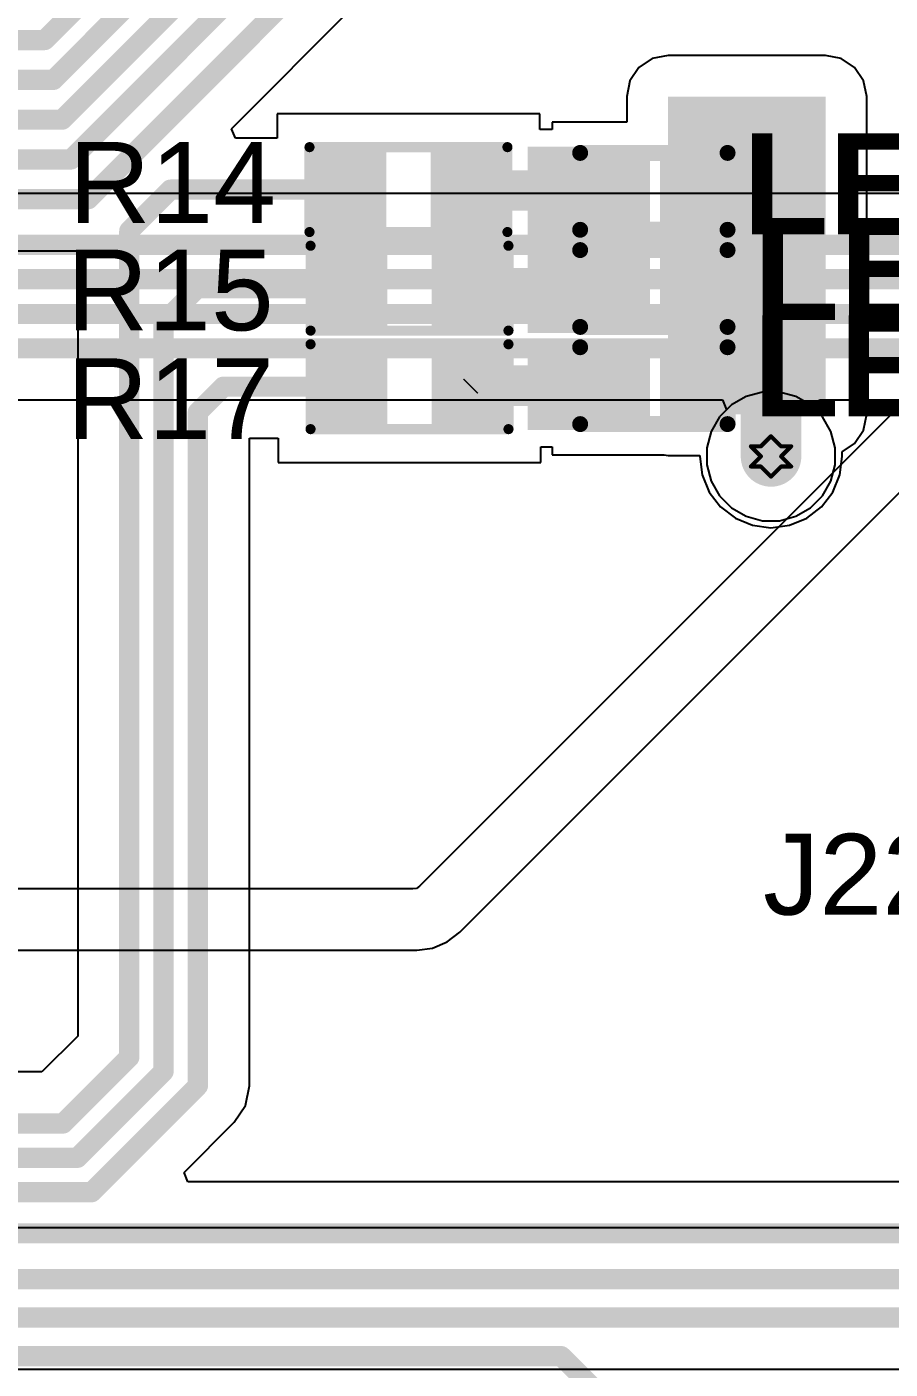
# Model space of a CAD drawing. Header units: inches. Extents: x -3 to 5437, y -3 to 5435.
# Drawn here: x 119.21 to 130.07, y 47.03 to 63.9 of the extents above; entities that cross this region are included whole.
import ezdxf

# ---------------------------------------------------------------- set-up
doc = ezdxf.new("R2010")
doc.units = ezdxf.units.IN
for name, color, linetype in [('Bottom Layer', 5, 'Continuous'), ('Bottom Solder', 6, 'Continuous'), ('Drill Drawing', 1, 'Continuous'), ('GND', 16, 'Continuous'), ('PWR', 76, 'Continuous'), ('Top Layer', 1, 'Continuous'), ('Top Overlay', 2, 'Continuous'), ('Top Paste', 8, 'Continuous'), ('Top Solder', 216, 'Continuous'), ('Via Holes', 16, 'Continuous')]:
    doc.layers.add(name, color=color, linetype=linetype)
doc.styles.add('Arial', font='', dxfattribs={"height": 0.2})
doc.styles.add('Arial_Bold', font='', dxfattribs={"height": 0.2})
doc.styles.get('Arial').set_extended_font_data('Arial')
doc.styles.get('Arial_Bold').set_extended_font_data('Arial', bold=True)

# ---------------------------------------------------------------- blocks, each defined once
blk = doc.blocks.new('RES_0603_449')
at = {"layer": 'Top Layer'}
for points in [[(-0.381, 0.4445), (-0.381, -0.4445), (-1.143, -0.4445), (-1.143, 0.4445)], [(1.143, 0.4445), (1.143, -0.4445), (0.381, -0.4445), (0.381, 0.4445)]]:
    blk.add_hatch(color=1, dxfattribs=at).paths.add_polyline_path(points)
at = {"layer": 'Top Paste'}
for points in [[(-0.381, 0.4445), (-0.381, -0.4445), (-1.143, -0.4445), (-1.143, 0.4445)], [(1.143, 0.4445), (1.143, -0.4445), (0.381, -0.4445), (0.381, 0.4445)]]:
    blk.add_hatch(color=8, dxfattribs=at).paths.add_polyline_path(points)
at = {"layer": 'Top Solder'}
for points in [[(-0.2794, 0.5461), (-0.2794, -0.5461), (-1.2446, -0.5461), (-1.2446, 0.5461)], [(1.2446, 0.5461), (1.2446, -0.5461), (0.2794, -0.5461), (0.2794, 0.5461)]]:
    blk.add_hatch(color=216, dxfattribs=at).paths.add_polyline_path(points)
at = {"layer": 'Top Overlay'}
for points in [[(-1.2446, 0.5334, 0.127, 0.127, 0), (1.2446, 0.5334, 0.127, 0.127, 0)], [(-1.2446, -0.5334, 0.127, 0.127, 0), (-1.2446, 0.5334, 0.127, 0.127, 0)], [(1.2446, -0.5334, 0.127, 0.127, 0), (1.2446, 0.5334, 0.127, 0.127, 0)], [(-1.2446, -0.5334, 0.127, 0.127, 0), (1.2446, -0.5334, 0.127, 0.127, 0)]]:
    blk.add_lwpolyline(points, format="xyseb", dxfattribs=at)
for points in [[(-1.27635, 0.5334, 0.0635, 0.0635, 1), (-1.21285, 0.5334, 0.0635, 0.0635, 1)], [(-1.27635, 0.5334, 0.0635, 0.0635, 1), (-1.21285, 0.5334, 0.0635, 0.0635, 1)], [(1.21285, 0.5334, 0.0635, 0.0635, 1), (1.27635, 0.5334, 0.0635, 0.0635, 1)], [(1.21285, 0.5334, 0.0635, 0.0635, 1), (1.27635, 0.5334, 0.0635, 0.0635, 1)], [(-1.27635, -0.5334, 0.0635, 0.0635, 1), (-1.21285, -0.5334, 0.0635, 0.0635, 1)], [(-1.27635, -0.5334, 0.0635, 0.0635, 1), (-1.21285, -0.5334, 0.0635, 0.0635, 1)], [(1.21285, -0.5334, 0.0635, 0.0635, 1), (1.27635, -0.5334, 0.0635, 0.0635, 1)], [(1.21285, -0.5334, 0.0635, 0.0635, 1), (1.27635, -0.5334, 0.0635, 0.0635, 1)]]:
    blk.add_lwpolyline(points, format="xyseb", close=True, dxfattribs=at)
blk = doc.blocks.new('RES_0603_451')
at = {"layer": 'Top Layer'}
for points in [[(-0.381, 0.4445), (-0.381, -0.4445), (-1.143, -0.4445), (-1.143, 0.4445)], [(1.143, 0.4445), (1.143, -0.4445), (0.381, -0.4445), (0.381, 0.4445)]]:
    blk.add_hatch(color=1, dxfattribs=at).paths.add_polyline_path(points)
at = {"layer": 'Top Paste'}
for points in [[(-0.381, 0.4445), (-0.381, -0.4445), (-1.143, -0.4445), (-1.143, 0.4445)], [(1.143, 0.4445), (1.143, -0.4445), (0.381, -0.4445), (0.381, 0.4445)]]:
    blk.add_hatch(color=8, dxfattribs=at).paths.add_polyline_path(points)
at = {"layer": 'Top Solder'}
for points in [[(-0.2794, 0.5461), (-0.2794, -0.5461), (-1.2446, -0.5461), (-1.2446, 0.5461)], [(1.2446, 0.5461), (1.2446, -0.5461), (0.2794, -0.5461), (0.2794, 0.5461)]]:
    blk.add_hatch(color=216, dxfattribs=at).paths.add_polyline_path(points)
at = {"layer": 'Top Overlay'}
for points in [[(-1.2446, -0.5334, 0.127, 0.127, 0), (-1.2446, 0.5334, 0.127, 0.127, 0)], [(-1.2446, 0.5334, 0.127, 0.127, 0), (1.2446, 0.5334, 0.127, 0.127, 0)], [(1.2446, -0.5334, 0.127, 0.127, 0), (1.2446, 0.5334, 0.127, 0.127, 0)], [(-1.2446, -0.5334, 0.127, 0.127, 0), (1.2446, -0.5334, 0.127, 0.127, 0)]]:
    blk.add_lwpolyline(points, format="xyseb", dxfattribs=at)
for points in [[(-1.27635, 0.5334, 0.0635, 0.0635, 1), (-1.21285, 0.5334, 0.0635, 0.0635, 1)], [(-1.27635, 0.5334, 0.0635, 0.0635, 1), (-1.21285, 0.5334, 0.0635, 0.0635, 1)], [(1.21285, 0.5334, 0.0635, 0.0635, 1), (1.27635, 0.5334, 0.0635, 0.0635, 1)], [(1.21285, 0.5334, 0.0635, 0.0635, 1), (1.27635, 0.5334, 0.0635, 0.0635, 1)], [(-1.27635, -0.5334, 0.0635, 0.0635, 1), (-1.21285, -0.5334, 0.0635, 0.0635, 1)], [(-1.27635, -0.5334, 0.0635, 0.0635, 1), (-1.21285, -0.5334, 0.0635, 0.0635, 1)], [(1.21285, -0.5334, 0.0635, 0.0635, 1), (1.27635, -0.5334, 0.0635, 0.0635, 1)], [(1.21285, -0.5334, 0.0635, 0.0635, 1), (1.27635, -0.5334, 0.0635, 0.0635, 1)]]:
    blk.add_lwpolyline(points, format="xyseb", close=True, dxfattribs=at)
blk = doc.blocks.new('RES_0603_452')
at = {"layer": 'Top Layer'}
for points in [[(-0.381, 0.4445), (-0.381, -0.4445), (-1.143, -0.4445), (-1.143, 0.4445)], [(1.143, 0.4445), (1.143, -0.4445), (0.381, -0.4445), (0.381, 0.4445)]]:
    blk.add_hatch(color=1, dxfattribs=at).paths.add_polyline_path(points)
at = {"layer": 'Top Paste'}
for points in [[(-0.381, 0.4445), (-0.381, -0.4445), (-1.143, -0.4445), (-1.143, 0.4445)], [(1.143, 0.4445), (1.143, -0.4445), (0.381, -0.4445), (0.381, 0.4445)]]:
    blk.add_hatch(color=8, dxfattribs=at).paths.add_polyline_path(points)
at = {"layer": 'Top Solder'}
for points in [[(-0.2794, 0.5461), (-0.2794, -0.5461), (-1.2446, -0.5461), (-1.2446, 0.5461)], [(1.2446, 0.5461), (1.2446, -0.5461), (0.2794, -0.5461), (0.2794, 0.5461)]]:
    blk.add_hatch(color=216, dxfattribs=at).paths.add_polyline_path(points)
at = {"layer": 'Top Overlay'}
for points in [[(-1.2446, -0.5334, 0.127, 0.127, 0), (-1.2446, 0.5334, 0.127, 0.127, 0)], [(-1.2446, 0.5334, 0.127, 0.127, 0), (1.2446, 0.5334, 0.127, 0.127, 0)], [(1.2446, -0.5334, 0.127, 0.127, 0), (1.2446, 0.5334, 0.127, 0.127, 0)], [(-1.2446, -0.5334, 0.127, 0.127, 0), (1.2446, -0.5334, 0.127, 0.127, 0)]]:
    blk.add_lwpolyline(points, format="xyseb", dxfattribs=at)
for points in [[(-1.27635, 0.5334, 0.0635, 0.0635, 1), (-1.21285, 0.5334, 0.0635, 0.0635, 1)], [(-1.27635, 0.5334, 0.0635, 0.0635, 1), (-1.21285, 0.5334, 0.0635, 0.0635, 1)], [(1.21285, 0.5334, 0.0635, 0.0635, 1), (1.27635, 0.5334, 0.0635, 0.0635, 1)], [(1.21285, 0.5334, 0.0635, 0.0635, 1), (1.27635, 0.5334, 0.0635, 0.0635, 1)], [(-1.27635, -0.5334, 0.0635, 0.0635, 1), (-1.21285, -0.5334, 0.0635, 0.0635, 1)], [(-1.27635, -0.5334, 0.0635, 0.0635, 1), (-1.21285, -0.5334, 0.0635, 0.0635, 1)], [(1.21285, -0.5334, 0.0635, 0.0635, 1), (1.27635, -0.5334, 0.0635, 0.0635, 1)], [(1.21285, -0.5334, 0.0635, 0.0635, 1), (1.27635, -0.5334, 0.0635, 0.0635, 1)]]:
    blk.add_lwpolyline(points, format="xyseb", close=True, dxfattribs=at)
blk = doc.blocks.new('LED_0402_466')
at = {"layer": 'Top Layer'}
for points in [[(-0.785, 0.36), (-0.165, 0.36), (-0.165, -0.36), (-0.785, -0.36)], [(0.165, 0.36), (0.785, 0.36), (0.785, -0.36), (0.165, -0.36)]]:
    blk.add_hatch(color=1, dxfattribs=at).paths.add_polyline_path(points)
at = {"layer": 'Top Overlay'}
blk.add_hatch(color=2, dxfattribs=at).paths.add_polyline_path([(0.94, -0.56), (1.6, -0.56), (1.6, 0.558), (0.94, 0.558)])
at = {"layer": 'Top Paste'}
for points in [[(-0.785, 0.36), (-0.165, 0.36), (-0.165, -0.36), (-0.785, -0.36)], [(0.165, 0.36), (0.785, 0.36), (0.785, -0.36), (0.165, -0.36)]]:
    blk.add_hatch(color=8, dxfattribs=at).paths.add_polyline_path(points)
at = {"layer": 'Top Solder'}
for points in [[(-0.887, 0.462), (-0.063, 0.462), (-0.063, -0.462), (-0.887, -0.462)], [(0.063, 0.462), (0.887, 0.462), (0.887, -0.462), (0.063, -0.462)]]:
    blk.add_hatch(color=216, dxfattribs=at).paths.add_polyline_path(points)
at = {"layer": 'Top Overlay'}
for points in [[(-0.914, 0.483, 0.2, 0.2, 0), (-0.914, -0.483, 0.2, 0.2, 0)], [(0.94, 0.483, 0.2, 0.2, 0), (-0.914, 0.483, 0.2, 0.2, 0)], [(0.94, 0.483, 0.2, 0.2, 0), (0.94, -0.483, 0.2, 0.2, 0)], [(0.94, -0.483, 0.2, 0.2, 0), (-0.914, -0.483, 0.2, 0.2, 0)]]:
    blk.add_lwpolyline(points, format="xyseb", dxfattribs=at)
for points in [[(-0.964, 0.483, 0.1, 0.1, 1), (-0.864, 0.483, 0.1, 0.1, 1)], [(-0.964, 0.483, 0.1, 0.1, 1), (-0.864, 0.483, 0.1, 0.1, 1)], [(0.89, 0.483, 0.1, 0.1, 1), (0.99, 0.483, 0.1, 0.1, 1)], [(0.89, 0.483, 0.1, 0.1, 1), (0.99, 0.483, 0.1, 0.1, 1)], [(-0.964, -0.483, 0.1, 0.1, 1), (-0.864, -0.483, 0.1, 0.1, 1)], [(-0.964, -0.483, 0.1, 0.1, 1), (-0.864, -0.483, 0.1, 0.1, 1)], [(0.89, -0.483, 0.1, 0.1, 1), (0.99, -0.483, 0.1, 0.1, 1)], [(0.89, -0.483, 0.1, 0.1, 1), (0.99, -0.483, 0.1, 0.1, 1)]]:
    blk.add_lwpolyline(points, format="xyseb", close=True, dxfattribs=at)
blk = doc.blocks.new('LED_0402_467')
at = {"layer": 'Top Layer'}
for points in [[(-0.785, 0.36), (-0.165, 0.36), (-0.165, -0.36), (-0.785, -0.36)], [(0.165, 0.36), (0.785, 0.36), (0.785, -0.36), (0.165, -0.36)]]:
    blk.add_hatch(color=1, dxfattribs=at).paths.add_polyline_path(points)
at = {"layer": 'Top Overlay'}
blk.add_hatch(color=2, dxfattribs=at).paths.add_polyline_path([(0.94, -0.56), (1.6, -0.56), (1.6, 0.558), (0.94, 0.558)])
at = {"layer": 'Top Paste'}
for points in [[(-0.785, 0.36), (-0.165, 0.36), (-0.165, -0.36), (-0.785, -0.36)], [(0.165, 0.36), (0.785, 0.36), (0.785, -0.36), (0.165, -0.36)]]:
    blk.add_hatch(color=8, dxfattribs=at).paths.add_polyline_path(points)
at = {"layer": 'Top Solder'}
for points in [[(-0.887, 0.462), (-0.063, 0.462), (-0.063, -0.462), (-0.887, -0.462)], [(0.063, 0.462), (0.887, 0.462), (0.887, -0.462), (0.063, -0.462)]]:
    blk.add_hatch(color=216, dxfattribs=at).paths.add_polyline_path(points)
at = {"layer": 'Top Overlay'}
for points in [[(0.94, 0.483, 0.2, 0.2, 0), (-0.914, 0.483, 0.2, 0.2, 0)], [(-0.914, 0.483, 0.2, 0.2, 0), (-0.914, -0.483, 0.2, 0.2, 0)], [(0.94, 0.483, 0.2, 0.2, 0), (0.94, -0.483, 0.2, 0.2, 0)], [(0.94, -0.483, 0.2, 0.2, 0), (-0.914, -0.483, 0.2, 0.2, 0)]]:
    blk.add_lwpolyline(points, format="xyseb", dxfattribs=at)
for points in [[(-0.964, 0.483, 0.1, 0.1, 1), (-0.864, 0.483, 0.1, 0.1, 1)], [(-0.964, 0.483, 0.1, 0.1, 1), (-0.864, 0.483, 0.1, 0.1, 1)], [(0.89, 0.483, 0.1, 0.1, 1), (0.99, 0.483, 0.1, 0.1, 1)], [(0.89, 0.483, 0.1, 0.1, 1), (0.99, 0.483, 0.1, 0.1, 1)], [(-0.964, -0.483, 0.1, 0.1, 1), (-0.864, -0.483, 0.1, 0.1, 1)], [(-0.964, -0.483, 0.1, 0.1, 1), (-0.864, -0.483, 0.1, 0.1, 1)], [(0.89, -0.483, 0.1, 0.1, 1), (0.99, -0.483, 0.1, 0.1, 1)], [(0.89, -0.483, 0.1, 0.1, 1), (0.99, -0.483, 0.1, 0.1, 1)]]:
    blk.add_lwpolyline(points, format="xyseb", close=True, dxfattribs=at)
blk = doc.blocks.new('LED_0402_468')
at = {"layer": 'Top Layer'}
for points in [[(-0.785, 0.36), (-0.165, 0.36), (-0.165, -0.36), (-0.785, -0.36)], [(0.165, 0.36), (0.785, 0.36), (0.785, -0.36), (0.165, -0.36)]]:
    blk.add_hatch(color=1, dxfattribs=at).paths.add_polyline_path(points)
at = {"layer": 'Top Overlay'}
blk.add_hatch(color=2, dxfattribs=at).paths.add_polyline_path([(0.94, -0.56), (1.6, -0.56), (1.6, 0.558), (0.94, 0.558)])
at = {"layer": 'Top Paste'}
for points in [[(-0.785, 0.36), (-0.165, 0.36), (-0.165, -0.36), (-0.785, -0.36)], [(0.165, 0.36), (0.785, 0.36), (0.785, -0.36), (0.165, -0.36)]]:
    blk.add_hatch(color=8, dxfattribs=at).paths.add_polyline_path(points)
at = {"layer": 'Top Solder'}
for points in [[(-0.887, 0.462), (-0.063, 0.462), (-0.063, -0.462), (-0.887, -0.462)], [(0.063, 0.462), (0.887, 0.462), (0.887, -0.462), (0.063, -0.462)]]:
    blk.add_hatch(color=216, dxfattribs=at).paths.add_polyline_path(points)
at = {"layer": 'Top Overlay'}
for points in [[(-0.914, 0.483, 0.2, 0.2, 0), (-0.914, -0.483, 0.2, 0.2, 0)], [(0.94, 0.483, 0.2, 0.2, 0), (-0.914, 0.483, 0.2, 0.2, 0)], [(0.94, 0.483, 0.2, 0.2, 0), (0.94, -0.483, 0.2, 0.2, 0)], [(0.94, -0.483, 0.2, 0.2, 0), (-0.914, -0.483, 0.2, 0.2, 0)]]:
    blk.add_lwpolyline(points, format="xyseb", dxfattribs=at)
for points in [[(-0.964, 0.483, 0.1, 0.1, 1), (-0.864, 0.483, 0.1, 0.1, 1)], [(-0.964, 0.483, 0.1, 0.1, 1), (-0.864, 0.483, 0.1, 0.1, 1)], [(0.89, 0.483, 0.1, 0.1, 1), (0.99, 0.483, 0.1, 0.1, 1)], [(0.89, 0.483, 0.1, 0.1, 1), (0.99, 0.483, 0.1, 0.1, 1)], [(-0.964, -0.483, 0.1, 0.1, 1), (-0.864, -0.483, 0.1, 0.1, 1)], [(-0.964, -0.483, 0.1, 0.1, 1), (-0.864, -0.483, 0.1, 0.1, 1)], [(0.89, -0.483, 0.1, 0.1, 1), (0.99, -0.483, 0.1, 0.1, 1)], [(0.89, -0.483, 0.1, 0.1, 1), (0.99, -0.483, 0.1, 0.1, 1)]]:
    blk.add_lwpolyline(points, format="xyseb", close=True, dxfattribs=at)
at = {"layer": 'Top Overlay', "style": 'Arial_Bold'}
blk.add_text('LED1', height=1.27, rotation=-180, dxfattribs=at).set_placement((-1.102, 0.539))

msp = doc.modelspace()

# ---------------------------------------------------------------- hatches: boundary and pattern name
at = {"layer": 'Bottom Layer'}
h = msp.add_hatch(color=5, dxfattribs=at)
edge = h.paths.add_edge_path()
edge.add_arc((128.571, 58.497), 0.3, 0, 360)
at = {"layer": 'Bottom Solder'}
h = msp.add_hatch(color=6, dxfattribs=at)
edge = h.paths.add_edge_path()
edge.add_arc((128.571, 58.497), 0.15, 0, 360)
at = {"layer": 'GND'}
h = msp.add_hatch(color=16, dxfattribs=at)
edge = h.paths.add_edge_path()
edge.add_arc((128.571, 58.497), 0.3, 0, 360)
at = {"layer": 'PWR'}
h = msp.add_hatch(color=76, dxfattribs=at)
edge = h.paths.add_edge_path()
edge.add_arc((128.571, 58.497), 0.3, 0, 360)
at = {"layer": 'Top Layer'}
msp.add_hatch(color=1, dxfattribs=at).paths.add_polyline_path([(127.276, 59.026), (129.257, 59.026), (129.257, 63.018), (127.276, 63.018)])
h = msp.add_hatch(color=1, dxfattribs=at)
edge = h.paths.add_edge_path()
edge.add_arc((128.571, 58.497), 0.3, 0, 360)
at = {"layer": 'Top Solder'}
h = msp.add_hatch(color=216, dxfattribs=at)
edge = h.paths.add_edge_path()
edge.add_arc((128.571, 58.497), 0.15, 0, 360)
at = {"layer": 'Via Holes'}
h = msp.add_hatch(color=7, dxfattribs=at)
edge = h.paths.add_edge_path()
edge.add_arc((128.571, 58.497), 0.15, 0, 360)

# ---------------------------------------------------------------- linework, layer by layer
at = {"layer": 'Bottom Layer'}
for p, q in [((137.132, 61.803), (117.924, 61.803)), ((118.213, 59.208), (127.96, 59.208)), ((128.013, 59.081), (127.925, 58.993)), ((127.96, 59.208), (128.013, 59.081)), ((129.13, 59.081), (129.183, 59.208)), ((129.218, 58.993), (129.13, 59.081)), ((129.183, 59.208), (137.932, 59.208)), ((127.925, 58.993), (127.819, 58.809)), ((129.324, 58.809), (129.218, 58.993)), ((127.819, 58.809), (127.763, 58.603)), ((129.379, 58.603), (129.324, 58.809)), ((127.763, 58.603), (127.763, 58.391)), ((129.379, 58.391), (129.379, 58.603)), ((127.763, 58.391), (127.819, 58.185)), ((129.324, 58.185), (129.379, 58.391)), ((127.819, 58.185), (127.925, 58.001)), ((129.218, 58.001), (129.324, 58.185)), ((127.925, 58.001), (128.075, 57.851)), ((129.068, 57.851), (129.218, 58.001)), ((128.075, 57.851), (128.26, 57.744)), ((128.26, 57.744), (128.465, 57.689)), ((128.678, 57.689), (128.883, 57.744)), ((128.883, 57.744), (129.068, 57.851)), ((128.465, 57.689), (128.678, 57.689)), ((148.768, 48.803), (116.27, 48.803))]:
    msp.add_line(p, q, dxfattribs=at)
for points in [[(117.655, 61.156, 0.254, 0.254, 0), (137.401, 61.156, 0.254, 0.254, 0)], [(116.598, 60.724, 0.254, 0.254, 0), (137.579, 60.724, 0.254, 0.254, 0)], [(117.492, 60.287, 0.254, 0.254, 0), (137.753, 60.287, 0.254, 0.254, 0)], [(117.945, 59.855, 0.254, 0.254, 0), (137.932, 59.855, 0.254, 0.254, 0)], [(116.002, 48.156, 0.254, 0.254, 0), (148.768, 48.156, 0.254, 0.254, 0)], [(115.802, 47.673, 0.254, 0.254, 0), (144.091, 47.673, 0.254, 0.254, 0)], [(115.602, 47.19, 0.254, 0.254, 0), (125.933, 47.19, 0.254, 0.254, 0)], [(125.933, 47.19, 0.254, 0.254, 0), (127.225, 45.898, 0.254, 0.254, 0)]]:
    msp.add_lwpolyline(points, format="xyseb", dxfattribs=at)
msp.add_lwpolyline([(125.869, 47.19, 0.127, 0.127, 1), (125.996, 47.19, 0.127, 0.127, 1)], format="xyseb", close=True, dxfattribs=at)
msp.add_lwpolyline([(125.869, 47.19, 0.127, 0.127, 1), (125.996, 47.19, 0.127, 0.127, 1)], format="xyseb", close=True, dxfattribs=at)
at = {"layer": 'Drill Drawing'}
for points in [[(128.444, 58.624, 0.0508, 0.0508, 0), (128.571, 58.751, 0.0508, 0.0508, 0)], [(128.571, 58.751, 0.0508, 0.0508, 0), (128.698, 58.624, 0.0508, 0.0508, 0)], [(128.317, 58.624, 0.0508, 0.0508, 0), (128.444, 58.497, 0.0508, 0.0508, 0)], [(128.317, 58.624, 0.0508, 0.0508, 0), (128.444, 58.624, 0.0508, 0.0508, 0)], [(128.698, 58.624, 0.0508, 0.0508, 0), (128.825, 58.624, 0.0508, 0.0508, 0)], [(128.698, 58.497, 0.0508, 0.0508, 0), (128.825, 58.624, 0.0508, 0.0508, 0)], [(128.317, 58.37, 0.0508, 0.0508, 0), (128.444, 58.497, 0.0508, 0.0508, 0)], [(128.317, 58.37, 0.0508, 0.0508, 0), (128.444, 58.37, 0.0508, 0.0508, 0)], [(128.444, 58.37, 0.0508, 0.0508, 0), (128.571, 58.243, 0.0508, 0.0508, 0)], [(128.571, 58.243, 0.0508, 0.0508, 0), (128.698, 58.37, 0.0508, 0.0508, 0)], [(128.698, 58.497, 0.0508, 0.0508, 0), (128.825, 58.37, 0.0508, 0.0508, 0)], [(128.698, 58.37, 0.0508, 0.0508, 0), (128.825, 58.37, 0.0508, 0.0508, 0)]]:
    msp.add_lwpolyline(points, format="xyseb", dxfattribs=at)
for points in [[(128.559, 58.751, 0.0254, 0.0254, 1), (128.584, 58.751, 0.0254, 0.0254, 1)], [(128.559, 58.751, 0.0254, 0.0254, 1), (128.584, 58.751, 0.0254, 0.0254, 1)], [(128.305, 58.624, 0.0254, 0.0254, 1), (128.33, 58.624, 0.0254, 0.0254, 1)], [(128.305, 58.624, 0.0254, 0.0254, 1), (128.33, 58.624, 0.0254, 0.0254, 1)], [(128.432, 58.624, 0.0254, 0.0254, 1), (128.457, 58.624, 0.0254, 0.0254, 1)], [(128.432, 58.624, 0.0254, 0.0254, 1), (128.457, 58.624, 0.0254, 0.0254, 1)], [(128.686, 58.624, 0.0254, 0.0254, 1), (128.711, 58.624, 0.0254, 0.0254, 1)], [(128.686, 58.624, 0.0254, 0.0254, 1), (128.711, 58.624, 0.0254, 0.0254, 1)], [(128.813, 58.624, 0.0254, 0.0254, 1), (128.838, 58.624, 0.0254, 0.0254, 1)], [(128.813, 58.624, 0.0254, 0.0254, 1), (128.838, 58.624, 0.0254, 0.0254, 1)], [(128.305, 58.37, 0.0254, 0.0254, 1), (128.33, 58.37, 0.0254, 0.0254, 1)], [(128.305, 58.37, 0.0254, 0.0254, 1), (128.33, 58.37, 0.0254, 0.0254, 1)], [(128.432, 58.497, 0.0254, 0.0254, 1), (128.457, 58.497, 0.0254, 0.0254, 1)], [(128.432, 58.497, 0.0254, 0.0254, 1), (128.457, 58.497, 0.0254, 0.0254, 1)], [(128.432, 58.37, 0.0254, 0.0254, 1), (128.457, 58.37, 0.0254, 0.0254, 1)], [(128.432, 58.37, 0.0254, 0.0254, 1), (128.457, 58.37, 0.0254, 0.0254, 1)], [(128.686, 58.497, 0.0254, 0.0254, 1), (128.711, 58.497, 0.0254, 0.0254, 1)], [(128.686, 58.497, 0.0254, 0.0254, 1), (128.711, 58.497, 0.0254, 0.0254, 1)], [(128.686, 58.37, 0.0254, 0.0254, 1), (128.711, 58.37, 0.0254, 0.0254, 1)], [(128.686, 58.37, 0.0254, 0.0254, 1), (128.711, 58.37, 0.0254, 0.0254, 1)], [(128.813, 58.37, 0.0254, 0.0254, 1), (128.838, 58.37, 0.0254, 0.0254, 1)], [(128.813, 58.37, 0.0254, 0.0254, 1), (128.838, 58.37, 0.0254, 0.0254, 1)], [(128.559, 58.243, 0.0254, 0.0254, 1), (128.584, 58.243, 0.0254, 0.0254, 1)], [(128.559, 58.243, 0.0254, 0.0254, 1), (128.584, 58.243, 0.0254, 0.0254, 1)]]:
    msp.add_lwpolyline(points, format="xyseb", close=True, dxfattribs=at)
at = {"layer": 'GND'}
for p, q in [((128.26, 59.25), (128.075, 59.144)), ((128.465, 59.305), (128.26, 59.25)), ((128.678, 59.305), (128.465, 59.305)), ((128.883, 59.25), (128.678, 59.305)), ((129.068, 59.144), (128.883, 59.25)), ((128.075, 59.144), (127.925, 58.993)), ((129.218, 58.993), (129.068, 59.144)), ((127.925, 58.993), (127.819, 58.809)), ((129.324, 58.809), (129.218, 58.993)), ((127.819, 58.809), (127.763, 58.603)), ((129.379, 58.603), (129.324, 58.809)), ((127.763, 58.603), (127.763, 58.391)), ((129.379, 58.391), (129.379, 58.603)), ((127.763, 58.391), (127.819, 58.185)), ((129.324, 58.185), (129.379, 58.391)), ((127.819, 58.185), (127.925, 58.001)), ((129.218, 58.001), (129.324, 58.185)), ((127.925, 58.001), (128.075, 57.851)), ((129.068, 57.851), (129.218, 58.001)), ((128.075, 57.851), (128.26, 57.744)), ((128.26, 57.744), (128.465, 57.689)), ((128.678, 57.689), (128.883, 57.744)), ((128.883, 57.744), (129.068, 57.851)), ((128.465, 57.689), (128.678, 57.689))]:
    msp.add_line(p, q, dxfattribs=at)
at = {"layer": 'PWR'}
for p, q in [((134.468, 63.413), (124.151, 53.096)), ((124.659, 52.517), (135.047, 62.905)), ((124.065, 53.061), (111.857, 53.061)), ((124.113, 53.067), (124.065, 53.061)), ((124.151, 53.096), (124.113, 53.067)), ((124.5, 52.395), (124.659, 52.517)), ((124.116, 52.292), (124.315, 52.318)), ((124.315, 52.318), (124.5, 52.395)), ((111.406, 52.292), (124.116, 52.292))]:
    msp.add_line(p, q, dxfattribs=at)
at = {"layer": 'Top Layer'}
for p, q in [((121.786, 62.615), (123.321, 64.15)), ((127.078, 63.497), (126.91, 63.385)), ((127.276, 63.536), (127.078, 63.497)), ((129.257, 63.536), (127.276, 63.536)), ((129.455, 63.497), (129.257, 63.536)), ((129.623, 63.385), (129.455, 63.497)), ((126.91, 63.385), (126.797, 63.216)), ((129.736, 63.216), (129.623, 63.385)), ((126.797, 63.216), (126.758, 63.018)), ((129.775, 63.018), (129.736, 63.216)), ((126.758, 63.018), (126.758, 62.696)), ((129.775, 59.026), (129.775, 63.018)), ((125.663, 62.802), (122.361, 62.802)), ((122.361, 62.802), (122.361, 62.497)), ((125.663, 62.607), (125.663, 62.802)), ((121.835, 62.497), (121.786, 62.615)), ((125.818, 62.607), (125.663, 62.607)), ((126.758, 62.696), (125.818, 62.696)), ((125.818, 62.696), (125.818, 62.607)), ((122.361, 62.497), (121.835, 62.497)), ((117.464, 61.082), (119.853, 61.082)), ((119.853, 61.082), (119.853, 51.213)), ((129.736, 58.828), (129.775, 59.026)), ((122.011, 51.626), (122.011, 58.725)), ((122.011, 58.725), (122.374, 58.725)), ((122.374, 58.725), (122.374, 58.42)), ((129.623, 58.66), (129.736, 58.828)), ((125.676, 58.42), (125.676, 58.617)), ((125.676, 58.617), (125.818, 58.617)), ((125.818, 58.617), (125.818, 58.518)), ((129.468, 58.556), (129.623, 58.66)), ((129.468, 58.497), (129.468, 58.556)), ((122.374, 58.42), (125.676, 58.42)), ((125.818, 58.518), (127.226, 58.518)), ((127.226, 58.518), (127.276, 58.508)), ((127.276, 58.508), (127.675, 58.508)), ((127.675, 58.508), (127.675, 58.497)), ((127.675, 58.497), (127.705, 58.265)), ((129.438, 58.265), (129.468, 58.497)), ((127.705, 58.265), (127.795, 58.049)), ((129.348, 58.049), (129.438, 58.265)), ((127.795, 58.049), (127.937, 57.863)), ((129.205, 57.863), (129.348, 58.049)), ((127.937, 57.863), (128.123, 57.721)), ((129.02, 57.721), (129.205, 57.863)), ((128.123, 57.721), (128.339, 57.631)), ((128.804, 57.631), (129.02, 57.721)), ((128.339, 57.631), (128.571, 57.6)), ((128.571, 57.6), (128.804, 57.631)), ((122.011, 50.587), (122.011, 51.626)), ((119.853, 51.213), (119.4, 50.761)), ((119.4, 50.761), (107.599, 50.761)), ((121.962, 50.34), (122.011, 50.587)), ((121.821, 50.13), (121.962, 50.34)), ((121.19, 49.498), (121.821, 50.13)), ((121.238, 49.381), (121.19, 49.498)), ((136.263, 49.381), (121.238, 49.381)), ((106.374, 47.027), (142.498, 47.027))]:
    msp.add_line(p, q, dxfattribs=at)
for points in [[(119.437, 63.729, 0.254, 0.254, 0), (122.505, 66.797, 0.254, 0.254, 0)], [(119.547, 63.229, 0.254, 0.254, 0), (122.615, 66.297, 0.254, 0.254, 0)], [(119.658, 62.729, 0.254, 0.254, 0), (122.726, 65.797, 0.254, 0.254, 0)], [(119.768, 62.229, 0.254, 0.254, 0), (122.836, 65.297, 0.254, 0.254, 0)], [(119.985, 61.729, 0.254, 0.254, 0), (123.053, 64.797, 0.254, 0.254, 0)], [(115.401, 63.729, 0.254, 0.254, 0), (119.437, 63.729, 0.254, 0.254, 0)], [(115.401, 63.229, 0.254, 0.254, 0), (119.547, 63.229, 0.254, 0.254, 0)], [(115.401, 62.729, 0.254, 0.254, 0), (119.658, 62.729, 0.254, 0.254, 0)], [(115.401, 62.229, 0.254, 0.254, 0), (119.768, 62.229, 0.254, 0.254, 0)], [(124.785, 61.839, 0.508, 0.508, 0), (126.625, 61.839, 0.508, 0.508, 0)], [(120.5, 61.331, 0.254, 0.254, 0), (121.019, 61.85, 0.254, 0.254, 0)], [(121.019, 61.85, 0.254, 0.254, 0), (123.25, 61.85, 0.254, 0.254, 0)], [(124.774, 61.85, 0.305, 0.305, 0), (124.785, 61.839, 0.305, 0.305, 0)], [(126.625, 61.839, 0.305, 0.305, 0), (126.636, 61.828, 0.305, 0.305, 0)], [(115.401, 61.729, 0.254, 0.254, 0), (119.985, 61.729, 0.254, 0.254, 0)], [(120.5, 50.945, 0.254, 0.254, 0), (120.5, 61.331, 0.254, 0.254, 0)], [(120.932, 60.185, 0.254, 0.254, 0), (121.358, 60.611, 0.254, 0.254, 0)], [(121.358, 60.611, 0.254, 0.254, 0), (123.263, 60.611, 0.254, 0.254, 0)], [(124.789, 60.609, 0.508, 0.508, 0), (126.634, 60.609, 0.508, 0.508, 0)], [(124.787, 60.611, 0.305, 0.305, 0), (124.789, 60.609, 0.305, 0.305, 0)], [(126.634, 60.609, 0.305, 0.305, 0), (126.636, 60.607, 0.305, 0.305, 0)], [(120.932, 52.15, 0.254, 0.254, 0), (120.932, 60.185, 0.254, 0.254, 0)], [(128.505, 59.386, 0.762, 0.762, 0), (128.505, 59.746, 0.762, 0.762, 0)], [(128.505, 59.386, 0.762, 0.762, 0), (128.571, 59.32, 0.762, 0.762, 0)], [(124.8, 59.386, 0.508, 0.508, 0), (126.636, 59.386, 0.508, 0.508, 0)], [(128.571, 58.497, 0.762, 0.762, 0), (128.571, 59.32, 0.762, 0.762, 0)], [(121.364, 59.053, 0.254, 0.254, 0), (121.684, 59.373, 0.254, 0.254, 0)], [(121.684, 59.373, 0.254, 0.254, 0), (123.263, 59.373, 0.254, 0.254, 0)], [(124.787, 59.373, 0.254, 0.254, 0), (124.8, 59.386, 0.254, 0.254, 0)], [(121.364, 51.626, 0.254, 0.254, 0), (121.364, 59.053, 0.254, 0.254, 0)], [(120.932, 51.805, 0.254, 0.254, 0), (120.932, 52.15, 0.254, 0.254, 0)], [(120.932, 50.766, 0.254, 0.254, 0), (120.932, 51.805, 0.254, 0.254, 0)], [(121.364, 50.587, 0.254, 0.254, 0), (121.364, 51.626, 0.254, 0.254, 0)], [(119.669, 50.114, 0.254, 0.254, 0), (120.5, 50.945, 0.254, 0.254, 0)], [(119.847, 49.682, 0.254, 0.254, 0), (120.932, 50.766, 0.254, 0.254, 0)], [(120.026, 49.25, 0.254, 0.254, 0), (121.364, 50.587, 0.254, 0.254, 0)], [(107.331, 50.114, 0.254, 0.254, 0), (119.669, 50.114, 0.254, 0.254, 0)], [(118.809, 49.682, 0.254, 0.254, 0), (119.847, 49.682, 0.254, 0.254, 0)], [(118.988, 49.25, 0.254, 0.254, 0), (120.026, 49.25, 0.254, 0.254, 0)], [(106.664, 48.733, 0.254, 0.254, 0), (136.609, 48.733, 0.254, 0.254, 0)], [(106.501, 48.158, 0.254, 0.254, 0), (140.658, 48.158, 0.254, 0.254, 0)], [(106.374, 47.675, 0.254, 0.254, 0), (142.498, 47.675, 0.254, 0.254, 0)]]:
    msp.add_lwpolyline(points, format="xyseb", dxfattribs=at)
for points in [[(119.373, 63.729, 0.127, 0.127, 1), (119.5, 63.729, 0.127, 0.127, 1)], [(119.373, 63.729, 0.127, 0.127, 1), (119.5, 63.729, 0.127, 0.127, 1)], [(119.484, 63.229, 0.127, 0.127, 1), (119.611, 63.229, 0.127, 0.127, 1)], [(119.484, 63.229, 0.127, 0.127, 1), (119.611, 63.229, 0.127, 0.127, 1)], [(119.594, 62.729, 0.127, 0.127, 1), (119.721, 62.729, 0.127, 0.127, 1)], [(119.594, 62.729, 0.127, 0.127, 1), (119.721, 62.729, 0.127, 0.127, 1)], [(119.705, 62.229, 0.127, 0.127, 1), (119.832, 62.229, 0.127, 0.127, 1)], [(119.705, 62.229, 0.127, 0.127, 1), (119.832, 62.229, 0.127, 0.127, 1)], [(124.658, 61.839, 0.254, 0.254, 1), (124.912, 61.839, 0.254, 0.254, 1)], [(126.498, 61.839, 0.254, 0.254, 1), (126.752, 61.839, 0.254, 0.254, 1)], [(120.955, 61.85, 0.127, 0.127, 1), (121.082, 61.85, 0.127, 0.127, 1)], [(120.955, 61.85, 0.127, 0.127, 1), (121.082, 61.85, 0.127, 0.127, 1)], [(123.186, 61.85, 0.127, 0.127, 1), (123.313, 61.85, 0.127, 0.127, 1)], [(124.698, 61.85, 0.152, 0.152, 1), (124.85, 61.85, 0.152, 0.152, 1)], [(124.709, 61.839, 0.152, 0.152, 1), (124.861, 61.839, 0.152, 0.152, 1)], [(126.549, 61.839, 0.152, 0.152, 1), (126.701, 61.839, 0.152, 0.152, 1)], [(126.56, 61.828, 0.152, 0.152, 1), (126.712, 61.828, 0.152, 0.152, 1)], [(119.922, 61.729, 0.127, 0.127, 1), (120.049, 61.729, 0.127, 0.127, 1)], [(119.922, 61.729, 0.127, 0.127, 1), (120.049, 61.729, 0.127, 0.127, 1)], [(120.437, 61.331, 0.127, 0.127, 1), (120.564, 61.331, 0.127, 0.127, 1)], [(120.437, 61.331, 0.127, 0.127, 1), (120.564, 61.331, 0.127, 0.127, 1)], [(121.295, 60.611, 0.127, 0.127, 1), (121.422, 60.611, 0.127, 0.127, 1)], [(121.295, 60.611, 0.127, 0.127, 1), (121.422, 60.611, 0.127, 0.127, 1)], [(123.199, 60.611, 0.127, 0.127, 1), (123.326, 60.611, 0.127, 0.127, 1)], [(124.662, 60.609, 0.254, 0.254, 1), (124.916, 60.609, 0.254, 0.254, 1)], [(124.71, 60.611, 0.152, 0.152, 1), (124.863, 60.611, 0.152, 0.152, 1)], [(124.713, 60.609, 0.152, 0.152, 1), (124.865, 60.609, 0.152, 0.152, 1)], [(126.507, 60.609, 0.254, 0.254, 1), (126.761, 60.609, 0.254, 0.254, 1)], [(126.557, 60.609, 0.152, 0.152, 1), (126.71, 60.609, 0.152, 0.152, 1)], [(126.56, 60.607, 0.152, 0.152, 1), (126.712, 60.607, 0.152, 0.152, 1)], [(120.868, 60.185, 0.127, 0.127, 1), (120.995, 60.185, 0.127, 0.127, 1)], [(120.868, 60.185, 0.127, 0.127, 1), (120.995, 60.185, 0.127, 0.127, 1)], [(128.315, 59.746, 0.381, 0.381, 1), (128.696, 59.746, 0.381, 0.381, 1)], [(128.315, 59.386, 0.381, 0.381, 1), (128.696, 59.386, 0.381, 0.381, 1)], [(128.315, 59.386, 0.381, 0.381, 1), (128.696, 59.386, 0.381, 0.381, 1)], [(124.673, 59.386, 0.254, 0.254, 1), (124.927, 59.386, 0.254, 0.254, 1)], [(126.509, 59.386, 0.254, 0.254, 1), (126.763, 59.386, 0.254, 0.254, 1)], [(128.381, 59.32, 0.381, 0.381, 1), (128.762, 59.32, 0.381, 0.381, 1)], [(128.381, 59.32, 0.381, 0.381, 1), (128.762, 59.32, 0.381, 0.381, 1)], [(121.62, 59.373, 0.127, 0.127, 1), (121.747, 59.373, 0.127, 0.127, 1)], [(121.62, 59.373, 0.127, 0.127, 1), (121.747, 59.373, 0.127, 0.127, 1)], [(123.199, 59.373, 0.127, 0.127, 1), (123.326, 59.373, 0.127, 0.127, 1)], [(124.723, 59.373, 0.127, 0.127, 1), (124.85, 59.373, 0.127, 0.127, 1)], [(124.737, 59.386, 0.127, 0.127, 1), (124.864, 59.386, 0.127, 0.127, 1)], [(121.3, 59.053, 0.127, 0.127, 1), (121.427, 59.053, 0.127, 0.127, 1)], [(121.3, 59.053, 0.127, 0.127, 1), (121.427, 59.053, 0.127, 0.127, 1)], [(128.381, 58.497, 0.381, 0.381, 1), (128.762, 58.497, 0.381, 0.381, 1)], [(120.868, 52.15, 0.127, 0.127, 1), (120.995, 52.15, 0.127, 0.127, 1)], [(120.868, 52.15, 0.127, 0.127, 1), (120.995, 52.15, 0.127, 0.127, 1)], [(120.868, 51.805, 0.127, 0.127, 1), (120.995, 51.805, 0.127, 0.127, 1)], [(120.868, 51.805, 0.127, 0.127, 1), (120.995, 51.805, 0.127, 0.127, 1)], [(121.3, 51.626, 0.127, 0.127, 1), (121.427, 51.626, 0.127, 0.127, 1)], [(121.3, 51.626, 0.127, 0.127, 1), (121.427, 51.626, 0.127, 0.127, 1)], [(120.437, 50.945, 0.127, 0.127, 1), (120.564, 50.945, 0.127, 0.127, 1)], [(120.437, 50.945, 0.127, 0.127, 1), (120.564, 50.945, 0.127, 0.127, 1)], [(120.868, 50.766, 0.127, 0.127, 1), (120.995, 50.766, 0.127, 0.127, 1)], [(120.868, 50.766, 0.127, 0.127, 1), (120.995, 50.766, 0.127, 0.127, 1)], [(121.3, 50.587, 0.127, 0.127, 1), (121.427, 50.587, 0.127, 0.127, 1)], [(121.3, 50.587, 0.127, 0.127, 1), (121.427, 50.587, 0.127, 0.127, 1)], [(119.605, 50.114, 0.127, 0.127, 1), (119.732, 50.114, 0.127, 0.127, 1)], [(119.605, 50.114, 0.127, 0.127, 1), (119.732, 50.114, 0.127, 0.127, 1)], [(119.784, 49.682, 0.127, 0.127, 1), (119.911, 49.682, 0.127, 0.127, 1)], [(119.784, 49.682, 0.127, 0.127, 1), (119.911, 49.682, 0.127, 0.127, 1)], [(119.963, 49.25, 0.127, 0.127, 1), (120.09, 49.25, 0.127, 0.127, 1)], [(119.963, 49.25, 0.127, 0.127, 1), (120.09, 49.25, 0.127, 0.127, 1)]]:
    msp.add_lwpolyline(points, format="xyseb", close=True, dxfattribs=at)

# ---------------------------------------------------------------- block references
for name, p in [('RES_0603_452', (124.012, 61.85)), ('RES_0603_451', (124.025, 60.611)), ('RES_0603_449', (124.025, 59.373))]:
    msp.add_blockref(name, p)
at = {"rotation": 180}
for name, p in [('LED_0402_468', (127.111, 61.828)), ('LED_0402_467', (127.111, 60.607)), ('LED_0402_466', (127.111, 59.386))]:
    msp.add_blockref(name, p, dxfattribs=at)

# ---------------------------------------------------------------- texts
at = {"layer": 'Top Overlay'}
for s, height, style, p in [('R14', 1.016, 'Arial', (119.741, 61.432)), ('LED1', 1.27, 'Arial_Bold', (128.213, 61.289)), ('LED2', 1.27, 'Arial_Bold', (128.349, 60.213)), ('R15', 1.016, 'Arial', (119.714, 60.081)), ('LED3', 1.27, 'Arial_Bold', (128.345, 59)), ('R17', 1.016, 'Arial', (119.716, 58.714)), ('J22', 1.016, 'Arial', (128.471, 52.738))]:
    msp.add_text(s, height=height, dxfattribs=dict(at, style=style)).set_placement(p)

doc.saveas('drawing.dxf')
